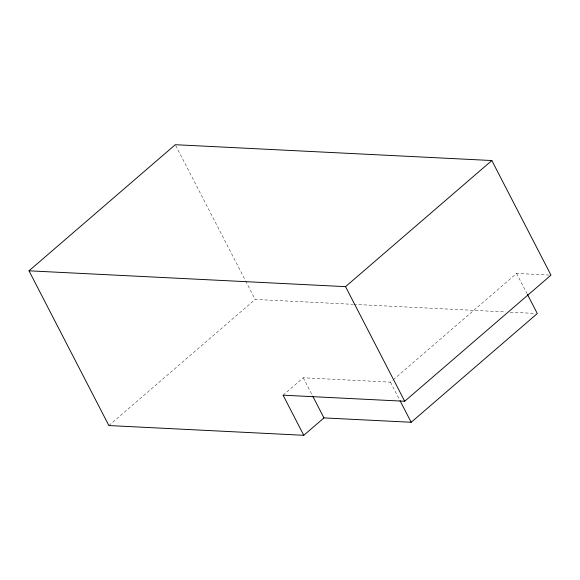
<?xml version="1.0" encoding="UTF-8"?>
<svg xmlns="http://www.w3.org/2000/svg" width="580" height="580" viewBox="0 0 580 580"><rect width="100%" height="100%" fill="white"/><g stroke="black" fill="none" stroke-linecap="round" stroke-linejoin="round"><path stroke-width="0.43" stroke-dasharray="2.9 2.17" d="M108.866 425.546L255.156 299.432L352.829 304.319M283.076 395.183L303.253 377.79L390.478 382.155L392.529 380.378M393.218 379.791L516.599 273.434L549.238 275.065M353.727 304.362L505.651 311.96M510.175 312.192L535.5 313.454M516.599 273.434L526.952 293.487M390.478 382.155L399.584 399.801M303.253 377.79L312.772 396.241M175.711 145.507L245.224 280.176M245.637 280.981L255.156 299.432"/><path stroke-width="0.87" d="M303.782 435.297L108.866 425.546L29 270.817L175.298 144.703L491.84 160.537L551 275.152L404.702 401.266L283.076 395.183L303.782 435.297L323.952 417.904L411.184 422.269L537.305 313.548L527.365 294.292M29 270.817L345.542 286.65L491.84 160.537M345.542 286.65L404.702 401.266M399.997 400.606L411.184 422.269M312.772 396.241L323.952 417.904"/></g></svg>
